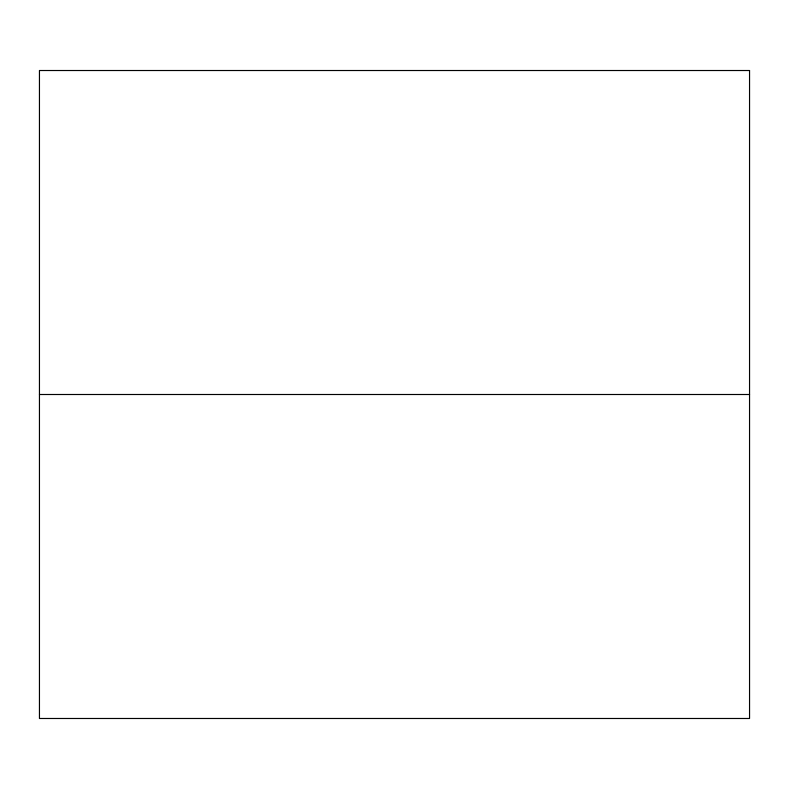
<?xml version="1.0" encoding="UTF-8"?>
<svg xmlns="http://www.w3.org/2000/svg" width="789" height="789" viewBox="0 0 789 789"><rect width="100%" height="100%" fill="white"/><g stroke="black" fill="none" stroke-linecap="round" stroke-linejoin="round"><path stroke-width="1.18" d="M39.45 394.5L749.55 394.5M749.55 70.517L39.45 70.517L39.45 718.483L749.55 718.483L749.55 70.517"/></g></svg>
